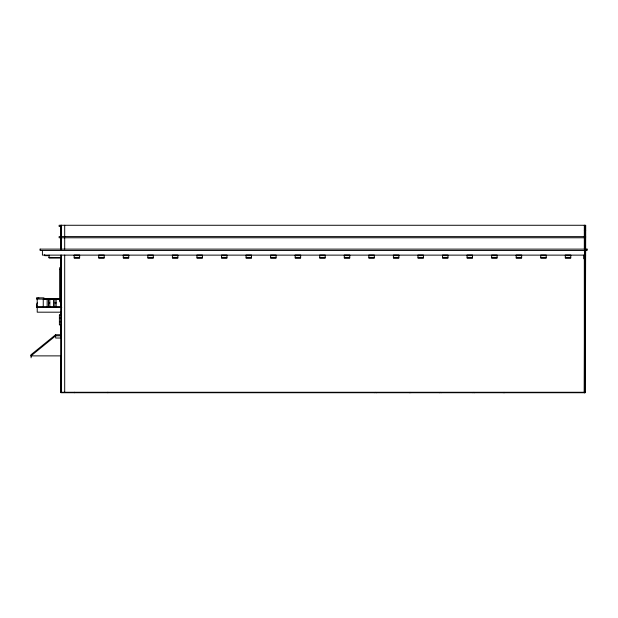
<?xml version="1.0" encoding="UTF-8"?>
<svg xmlns="http://www.w3.org/2000/svg" width="618" height="618" viewBox="0 0 618 618"><rect width="100%" height="100%" fill="white"/><g stroke="black" fill="none" stroke-linecap="round" stroke-linejoin="round"><path stroke-width="0.93" d="M61.29 226.451L59.127 226.451L59.127 225.269L585.71 225.269L585.246 392.731L584.319 392.731L584.736 250.514L585.663 250.514M585.671 249.124L584.783 249.124L584.783 236.624L585.71 236.632L59.127 236.586L59.127 237.775L585.702 237.775M37.219 302.905L36.447 304.821L37.219 306.744M60.981 334.755L55.589 334.755L30.9 354.848L30.993 355.883L60.981 355.883M30.993 355.883L55.682 335.79L60.981 335.79M584.319 230.444L585.71 230.444M40.1 249.116L587.1 249.124M584.319 251.874L585.663 251.874M584.783 255.126L42.418 255.126L42.418 250.475M44.697 255.566L49.061 255.605L44.697 255.628L44.697 254.67M74.168 255.62L79.637 255.628M98.725 255.628L104.195 255.62M123.283 255.628L128.753 255.62M147.841 255.628L153.303 255.62M172.399 255.628L177.86 255.62M196.949 255.628L202.418 255.62M221.507 255.628L226.976 255.62M246.064 255.628L251.534 255.62M270.622 255.628L276.091 255.62M295.18 255.62L300.642 255.628M319.73 255.62L325.199 255.628M344.288 255.62L349.757 255.628M368.846 255.628L374.315 255.62M393.403 255.62L398.873 255.628M417.961 255.628L423.43 255.62M442.519 255.62L447.98 255.628M467.069 255.628L472.538 255.62M491.627 255.62L497.096 255.628M516.184 255.62L521.654 255.628M540.742 255.628L546.212 255.62M565.3 255.628L570.762 255.62M49.061 257.405L60.981 257.559M49.061 257.721L60.981 257.791L49.061 257.93L49.061 255.164M74.168 257.93L79.637 257.93L79.637 255.095L74.168 255.095L74.168 257.953L79.637 257.953M98.725 257.93L104.195 257.93L104.195 255.095L98.725 255.095L98.725 257.953L104.195 257.953M123.283 257.93L128.753 257.93L128.753 255.095L123.283 255.095L123.283 257.953L128.753 257.953M147.841 257.93L153.303 257.93L153.303 255.095L147.841 255.095L147.841 257.953L153.303 257.953M172.399 257.93L177.86 257.93L177.86 255.095L172.399 255.095L172.399 257.953L177.86 257.953M196.949 257.93L202.418 257.93L202.418 255.095L196.949 255.095L196.949 257.953L202.418 257.953M221.507 257.93L226.976 257.93L226.976 255.095L221.507 255.095L221.507 257.953L226.976 257.953M246.064 257.93L251.534 257.93L251.534 255.095L246.064 255.095L246.064 257.953L251.534 257.953M270.622 257.93L276.091 257.93L276.091 255.095L270.622 255.095L270.622 257.953L276.091 257.953M295.18 257.93L300.642 257.93L300.642 255.095L295.18 255.095L295.18 257.953L300.642 257.953M319.73 257.93L325.199 257.93L325.199 255.095L319.73 255.095L319.73 257.953L325.199 257.953M344.288 257.93L349.757 257.93L349.757 255.095L344.288 255.095L344.288 257.953L349.757 257.953M368.846 257.93L374.315 257.93L374.315 255.095L368.846 255.095L368.846 257.953L374.315 257.953M393.403 257.93L398.873 257.93L398.873 255.095L393.403 255.095L393.403 257.953L398.873 257.953M417.961 257.93L423.43 257.93L423.43 255.095L417.961 255.095L417.961 257.953L423.43 257.953M442.519 257.93L447.98 257.93L447.98 255.095L442.519 255.095L442.519 257.953L447.98 257.953M467.069 257.93L472.538 257.93L472.538 255.095L467.069 255.095L467.069 257.953L472.538 257.953M491.627 257.93L497.096 257.93L497.096 255.095L491.627 255.095L491.627 257.953L497.096 257.953M516.184 257.93L521.654 257.93L521.654 255.095L516.184 255.095L516.184 257.953L521.654 257.953M540.742 257.93L546.212 257.93L546.212 255.095L540.742 255.095L540.742 257.953L546.212 257.953M565.3 257.93L570.762 257.93L570.762 255.095L565.3 255.095L565.3 257.953L570.762 257.953M61.29 267.71L59.66 267.71L59.66 301.823L61.29 301.823M59.66 269.456L60.379 269.456M38.942 298.077L36.547 298.417M43.971 298.471L60.039 298.471M43.971 298.633L60.039 298.633M60.039 299.066L36.501 299.066L36.501 297.853L43.971 297.853L43.971 299.29L60.039 299.29M59.66 300.078L60.379 300.078M48.505 302.905L49.819 302.905M54.847 302.905L56.161 302.905M60.981 306.744L36.447 306.744L36.447 307.3L61.754 307.3M60.981 312.183L37.219 312.183L37.219 299.066M60.981 314.925L59.398 314.925L59.398 324.937M59.398 315.126L60.981 315.126M59.398 315.389L60.981 315.389M59.398 317.961L60.981 317.961M59.398 321.661L60.981 321.661M59.398 324.45L60.981 324.45M59.398 324.713L60.981 324.713M60.981 327.061L61.545 327.038M60.981 338.023L55.682 338.023L55.589 334.755M31.109 357.799L31.109 355.883M60.981 392.268L584.783 392.268L584.783 250.514M375.319 392.376L374.863 392.731M375.96 392.376L376.416 392.731M409.757 392.376L409.301 392.731M410.398 392.376L410.854 392.731M440.001 392.376L439.545 392.731M440.642 392.376L441.097 392.731M473.388 392.376L472.94 392.731M474.029 392.376L474.485 392.731M503.631 392.376L503.183 392.731M504.273 392.376L504.728 392.731M584.806 392.731L60.981 392.731L60.981 255.11M584.728 255.126L585.655 255.134M584.319 392.268L585.246 392.268M587.1 249.077L587.1 250.514L40.1 250.514L40.1 249.077M584.783 225.269L584.783 249.124M584.319 225.269L584.319 236.624M584.319 237.59L584.319 249.124M584.319 255.126L584.319 392.731M583.778 255.126L583.778 258.772M107.856 392.268L107.856 392.731M74.438 392.268L74.438 392.731M64.697 225.269L64.697 236.624M64.697 237.775L64.697 249.124M64.697 255.126L64.697 392.268M61.29 225.269L61.29 236.624M61.29 237.775L61.29 249.116M61.29 257.451L61.29 306.559M61.29 311.379L61.29 315.226M61.29 324.859L61.29 335.69M61.29 355.659L61.29 392.268M61.136 225.269L61.136 236.624M61.136 237.775L61.136 249.124M61.136 255.126L61.136 392.268M60.981 225.269L60.981 236.624M60.981 237.775L60.981 249.124M56.161 299.066L56.161 306.744M54.847 299.066L54.817 306.968M53.503 299.29L53.503 306.968M49.819 299.066L49.819 306.744M48.505 299.066L48.505 306.744M48.474 299.29L48.474 306.968M47.161 299.29L47.161 306.968M43.252 299.066L43.252 306.744"/></g></svg>
